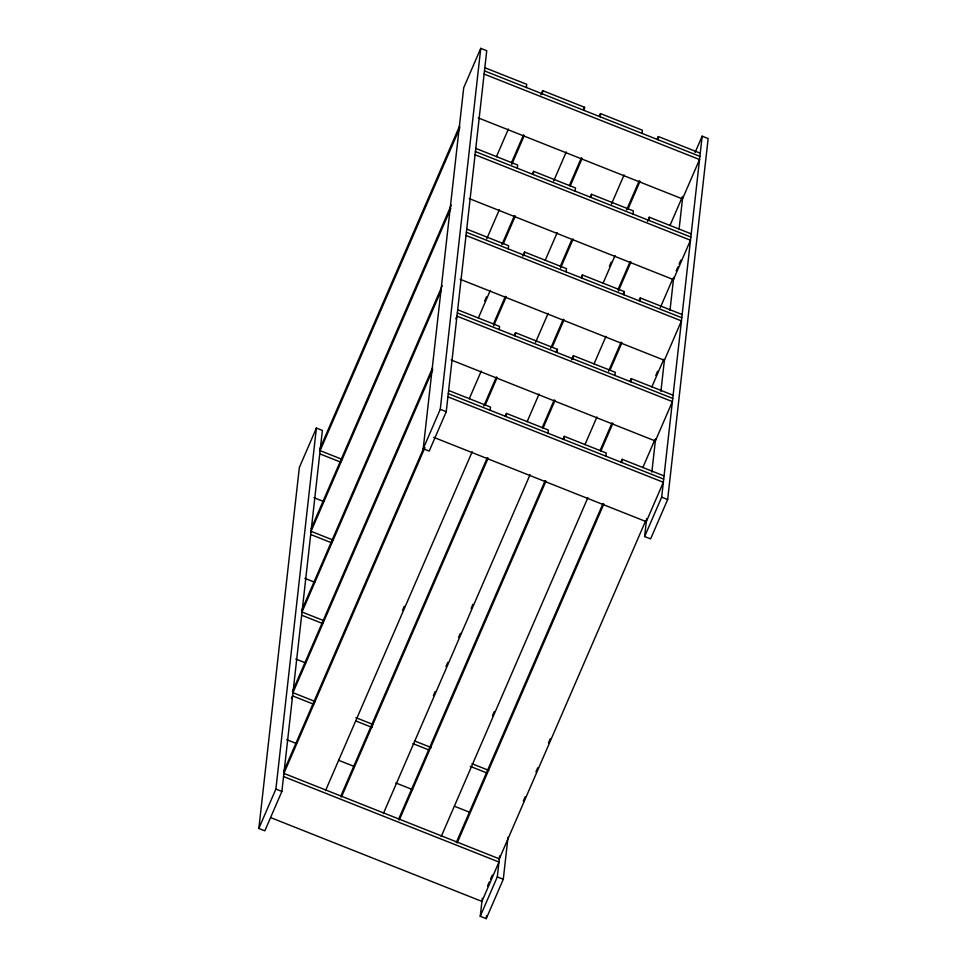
<?xml version="1.0" encoding="UTF-8"?>
<svg xmlns="http://www.w3.org/2000/svg" width="967" height="967" viewBox="0 0 967 967"><rect width="100%" height="100%" fill="white"/><g stroke="black" fill="none" stroke-linecap="round" stroke-linejoin="round"><path stroke-width="1.45" d="M258.854 828.441L299.347 467.472L316.39 428.091L322.374 430.46L281.88 791.441L264.837 830.822L258.854 828.441L275.897 789.06L316.39 428.091M423.22 448.7L463.713 87.731L480.756 48.35L486.739 50.719L446.246 411.7L429.203 451.081L423.22 448.7L440.263 409.319L480.756 48.35M490.16 410.262L490.523 407.083L448.628 390.463M499.214 329.578L499.564 326.399L457.681 309.778M508.267 248.894L508.618 245.703L466.735 229.082M517.309 168.198L517.671 165.019L475.788 148.398M526.362 87.514L526.725 84.322L484.83 67.714M506.116 416.596L506.478 413.417L548.362 430.025L548.011 433.216M515.169 335.912L515.532 332.721L557.415 349.341L557.052 352.52M524.223 255.215L524.573 252.036L566.469 268.657L566.106 271.836M533.276 174.531L533.627 171.34L575.51 187.961L575.16 191.152M542.318 93.847L542.68 90.656L584.564 107.277L584.213 110.456M507.989 837.325L503.287 879.269L486.244 918.65L480.261 916.281L482.279 898.307M486.244 918.65L486.582 915.652M480.261 916.281L497.304 876.9L499.661 855.928M563.966 439.55L564.317 436.359L606.212 452.979L605.85 456.158M573.02 358.854L573.371 355.675L615.254 372.283L614.903 375.474M582.061 278.17L582.424 274.979L624.307 291.599L623.957 294.778M591.115 197.473L591.478 194.294L633.361 210.915L632.998 214.094M600.169 116.789L600.519 113.61L642.414 130.219L642.052 133.41M621.805 462.492L622.168 459.301L664.051 475.921M630.859 381.808L631.221 378.617L673.105 395.237M639.912 301.112L640.263 297.933L682.158 314.541M648.966 220.428L649.316 217.237L691.2 233.857M658.007 139.731L658.37 136.552L700.253 153.173M695.104 152.472L702.163 136.178L708.146 138.559L667.653 499.528L650.61 538.909L644.626 536.54L646.645 518.493M651.855 472.126L655.578 438.861M660.92 391.248L664.45 359.797M669.998 310.371L673.685 277.408M679.064 229.481L682.762 196.531M644.626 536.54L661.67 497.159L702.163 136.178M319.593 449.486L459.688 125.807M319.835 451.287L459.929 127.608M311.132 528.792L451.238 205.113M310.782 531.971L450.876 208.292M496.434 156.678L508.4 129.01M301.486 610.866L442.185 285.797M301.728 612.667L441.23 290.366M511.543 162.589L523.522 134.921M540.879 94.802L542.68 90.656M511.785 164.39L524.356 135.344M486.776 238.74L499.359 209.694M292.433 691.55L432.539 367.871M292.675 693.351L432.781 369.672M291.43 698.597L292.602 695.889L313.586 704.206M455.795 318.856L456.968 316.149L672.391 401.607L655.348 440.988L451.118 359.966M501.897 244.663L514.468 215.605M532.43 174.108L533.627 171.34M503.336 243.696L515.314 216.028M484.672 301.039L486.474 296.881M478.327 318.046L490.305 290.39M283.984 770.856L424.09 447.177M283.633 774.035L424.924 447.6M583.367 110.045L584.564 107.277M553.68 181.01L566.251 151.952M493.448 323.957L505.415 296.301M522.784 256.182L524.573 252.036M493.69 325.77L506.261 296.712M469.273 398.742L481.252 371.074M569.394 185.531L581.36 157.863M599.322 116.366L600.519 113.61M570.228 185.954L582.207 158.286M545.219 260.304L557.197 232.648M483.79 406.031L496.373 376.985M514.335 335.489L515.532 332.721M485.229 405.064L497.207 377.408M402.514 610.419L404.303 606.273M325.516 790.655L472.198 451.758M560.34 266.227L571.715 239.937M590.281 197.063L591.478 194.294M560.582 268.028L573.153 238.97M535.573 342.378L548.144 313.332M340.638 796.566L487.32 457.669M505.282 416.173L506.478 413.417M341.472 796.989L488.154 458.092M611.519 203.952L624.09 174.906M550.694 348.289L563.265 319.243M581.227 277.747L582.424 274.979M552.133 347.334L564.099 319.666M556.218 352.109L557.415 349.341M527.124 421.685L539.09 394.016M626.64 209.863L639.211 180.817M657.173 139.321L658.37 136.552M628.079 208.896L640.045 181.24M609.415 266.239L611.204 262.093M603.07 283.258L615.036 255.59M542.233 427.595L554.212 399.939M571.582 359.821L573.371 355.675M543.079 428.018L555.058 400.35M433.409 695.611L435.21 691.465M445.98 666.565L447.781 662.407M458.551 637.519L460.352 633.361M471.134 608.461L472.923 604.315M383.355 813.598L530.049 474.712M618.179 289.169L630.158 261.501M647.515 221.395L649.316 217.237M618.421 290.97L631.004 261.924M623.111 294.367L624.307 291.599M594.016 363.943L605.995 336.286M398.477 819.52L545.158 480.623M563.12 439.127L564.317 436.359M399.323 819.931L546.004 481.046M669.962 225.516L682.533 196.47M608.533 371.243L621.104 342.197M639.066 300.701L640.263 297.933M609.972 370.276L621.95 342.608M584.962 444.639L596.941 416.97M660.316 307.591L672.887 278.544M676.151 270.99L677.915 266.916M679.088 264.196L680.853 260.123M600.084 450.549L612.063 422.881M630.013 381.385L631.221 378.617M600.918 450.96L612.897 423.304M492.457 715.785L494.246 711.639M441.206 836.552L587.888 497.654M655.807 375.414L657.608 371.255M651.855 386.897L663.833 359.228M456.315 842.462L603.009 503.565M620.971 462.069L622.168 459.301M457.161 842.886L603.843 503.988M642.813 467.581L654.78 439.912M523.352 800.978L525.154 796.832M535.923 771.932L537.725 767.786M548.494 742.886L550.296 738.74M487.573 886.002L489.338 881.928M490.511 879.221L492.276 875.147M499.045 859.494L645.738 520.609M484.479 70.893L699.903 156.352M484.116 74.084L699.54 159.543L682.497 198.924L478.266 117.901M475.426 151.589L690.849 237.048M475.075 154.768L690.486 240.227L673.443 279.608L469.213 198.586M466.372 232.273L681.795 317.732M466.021 235.452L681.445 320.911L664.389 360.292L460.159 279.282M457.331 312.957L672.742 398.416M448.277 393.654L663.7 479.112M447.914 396.833L663.338 482.291L646.294 521.672L433.675 437.326M440.263 409.319L446.246 411.7M661.67 497.159L667.653 499.528M320.113 450.634L342.499 459.518M319.751 453.825L340.735 462.141M313.9 497.642L323.691 501.522M311.06 531.318L333.446 540.202M310.709 534.509L331.681 542.838M304.847 578.326L314.638 582.219M302.006 612.014L322.99 620.331M301.656 615.193L322.64 623.522M295.793 659.023L305.596 662.903M292.965 692.698L315.339 701.583M355.904 717.671L372.694 724.331M414.662 740.976L431.439 747.636M472.005 763.737L488.794 770.385M355.554 720.862L372.331 727.51M412.897 743.611L428.284 749.715M470.252 766.36L487.042 773.02M286.752 739.707L296.543 743.587M338.51 760.243L353.898 766.347M395.854 782.992L412.643 789.652M454.611 806.297L469.998 812.401M283.911 773.395L499.335 858.841M283.549 776.574L498.972 862.032L481.929 901.413L270.7 817.623M275.897 789.06L281.88 791.441M497.304 876.9L503.287 879.269"/></g></svg>
